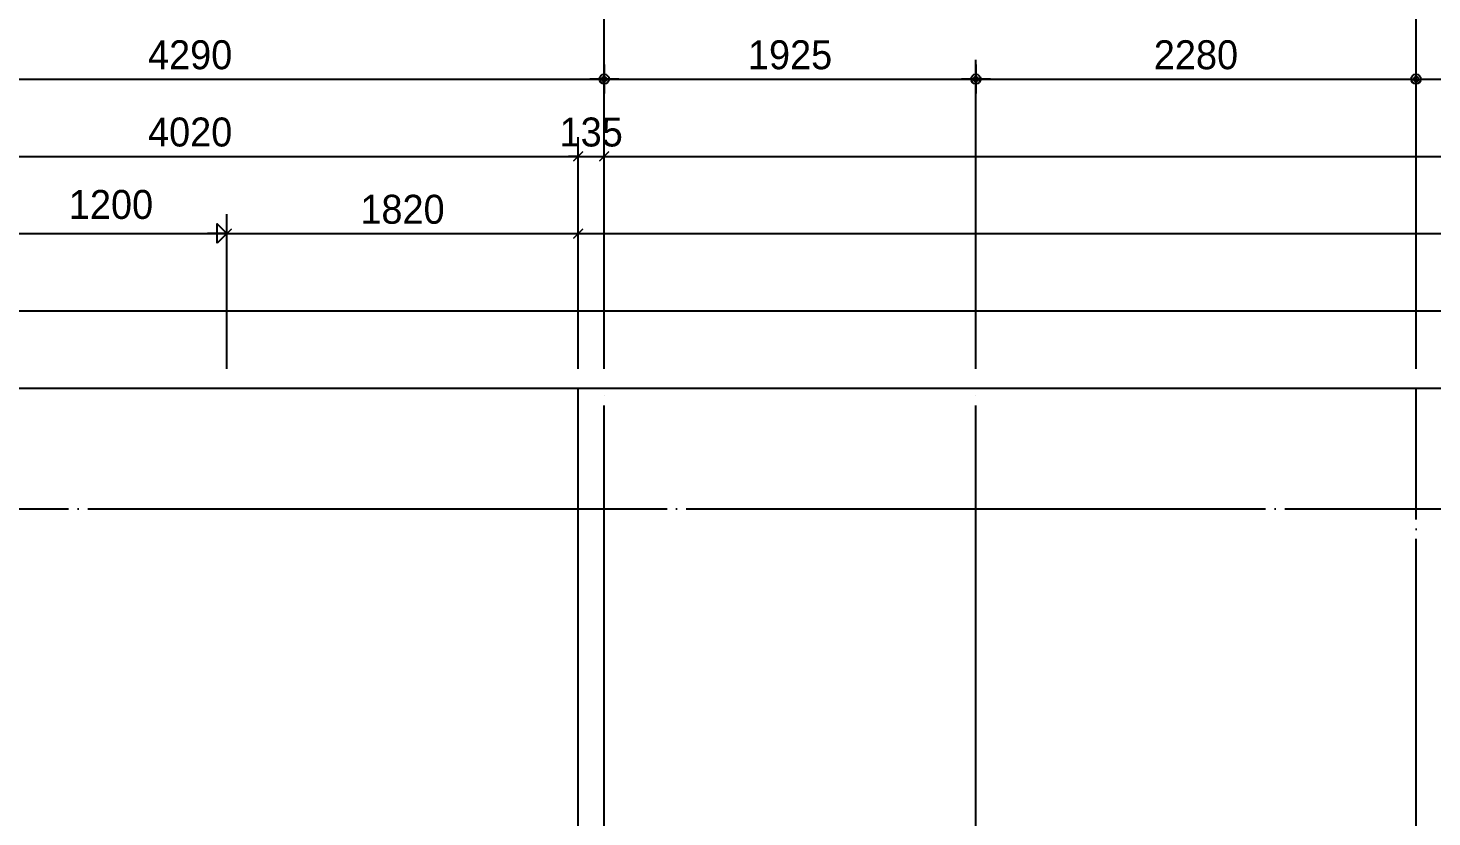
# Model space of a CAD drawing. Header units: millimetres. Extents: x -24416 to 92204, y -190080 to 23760.
# Drawn here: x 77509 to 84781, y -141108 to -137024 of the extents above; entities that cross this region are included whole.
import ezdxf

# ---------------------------------------------------------------- set-up
doc = ezdxf.new("R2010")
doc.units = ezdxf.units.MM
doc.header["$LTSCALE"] = 50
doc.linetypes.add('AUDIT_D_220706163347-0', pattern=[0])
doc.linetypes.add('CEN', pattern=[62, 60, -1, 0, -1])
doc.layers.get('defpoints').update_dxf_attribs({"color": 139})
for name, color, linetype in [('AA-XXXX-DIMS', 7, 'Continuous'), ('ARDM', 7, 'Continuous'), ('CEN_CON', 1, 'CEN'), ('DIM', 7, 'AUDIT_D_220706163347-0')]:
    doc.layers.add(name, color=color, linetype=linetype)
doc.layers.add('AA-XXXX-MC', color=153, linetype='AUDIT_D_220706163347-0', plot=False)
doc.styles.add('HAUD01', font='Dotum.ttf')
doc.styles.add('맑은고딕', font='malgun.ttf', dxfattribs={"width": 0.9})
doc.dimstyles.new('DIM-50', dxfattribs={"dimscale": 50, "dimtxt": 3, "dimasz": 1, "dimexe": 2, "dimexo": 2, "dimgap": 1, "dimtad": 1, "dimdec": 0, "dimzin": 0, "dimdsep": 46, "dimtxsty": '맑은고딕', "dimblk1": 'DIMDOT', "dimblk2": 'DIMDOT', "dimsah": 1, "dimcen": 0.09, "dimdle": 2, "dimclrd": 7, "dimclre": 7, "dimclrt": 3, "dimadec": 0, "dimazin": 0, "dimtfac": 1, "dimtdec": 0, "dimtix": 1, "dimtmove": 2, "dimatfit": 3, "dimldrblk": 'DIMDOT', "dimfxl": 1, "dimtolj": 1, "dimtzin": 0, "dimarcsym": 0})
doc.dimstyles.new('MCDIM-50', dxfattribs={"dimscale": 50, "dimtxt": 3, "dimasz": 1, "dimexe": 2, "dimexo": 2, "dimgap": 1, "dimtad": 1, "dimdec": 0, "dimzin": 0, "dimdsep": 46, "dimtxsty": '맑은고딕', "dimblk1": 'ARCHTICK', "dimblk2": 'ARCHTICK', "dimsah": 1, "dimcen": 0.09, "dimdle": 2, "dimclrd": 7, "dimclre": 7, "dimclrt": 3, "dimadec": 0, "dimazin": 0, "dimtfac": 1, "dimtdec": 0, "dimtix": 1, "dimtmove": 2, "dimatfit": 3, "dimldrblk": 'ARCHTICK', "dimfxl": 1, "dimtolj": 1, "dimtzin": 0, "dimarcsym": 0})
doc.dimstyles.new('외부100-win', dxfattribs={"dimscale": 50, "dimtxt": 3, "dimasz": 1, "dimexe": 2, "dimexo": 2.5, "dimgap": 1.5, "dimtad": 1, "dimdec": 0, "dimzin": 0, "dimdsep": 46, "dimtxsty": '맑은고딕', "dimblk": 'DO2-2', "dimblk1": 'DO2-2', "dimblk2": 'DIMDOT', "dimcen": 0.09, "dimdle": 2, "dimclrd": 7, "dimclre": 7, "dimclrt": 3, "dimadec": 0, "dimazin": 0, "dimtfac": 1, "dimtdec": 0, "dimtix": 1, "dimtmove": 2, "dimatfit": 3, "dimldrblk": 'DO2-2', "dimfxl": 1, "dimtolj": 1, "dimtzin": 0, "dimarcsym": 0})

# ---------------------------------------------------------------- blocks, each defined once
blk = doc.blocks.new('DIMDOT')
at = {"layer": 'AA-XXXX-DIMS'}
for p, q in [((0, -1.5), (0, 1.5)), ((-1.5, 0), (1.5, 0))]:
    blk.add_line(p, q, dxfattribs=at)
for radius in [0.5, 0.25]:
    blk.add_circle((0, 0), radius, dxfattribs=at)
blk = doc.blocks.new('*D328')
at = {"layer": 'defpoints', "color": 0, "transparency": 16777216}
for p in [(30339.9, -161048.2), (26049.9, -162648.2), (30339.9, -162648.2)]:
    blk.add_point(p, dxfattribs=at)
at = {"layer": 'DIM', "color": 7, "lineweight": -2, "transparency": 16777216}
for p, q in [((26049.9, -162548.2), (26049.9, -160948.2)), ((30339.9, -162548.2), (30339.9, -160948.2)), ((26099.9, -161048.2), (30289.9, -161048.2))]:
    blk.add_line(p, q, dxfattribs=at)
at = {"layer": 'DIM', "color": 7, "lineweight": -2, "transparency": 16777216, "xscale": 50, "yscale": 50, "zscale": 50, "rotation": 180}
blk.add_blockref('DIMDOT', (26049.9, -161048.2), dxfattribs=at)
at = {"layer": 'DIM', "color": 7, "lineweight": -2, "transparency": 16777216, "xscale": 50, "yscale": 50, "zscale": 50}
blk.add_blockref('DIMDOT', (30339.9, -161048.2), dxfattribs=at)
at = {"layer": 'DIM', "color": 3, "transparency": 16777216, "insert": (28194.9, -160923.1), "char_height": 150, "attachment_point": 5, "style": 'HAUD01'}
blk.add_mtext('\\A1;4290', dxfattribs=at)
blk = doc.blocks.new('*D329')
at = {"layer": 'defpoints', "color": 0, "transparency": 16777216}
for p in [(32264.9, -161048.2), (30339.9, -162648.2), (32264.9, -162648.2)]:
    blk.add_point(p, dxfattribs=at)
at = {"layer": 'DIM', "color": 7, "lineweight": -2, "transparency": 16777216}
for p, q in [((30339.9, -162548.2), (30339.9, -160948.2)), ((32264.9, -162548.2), (32264.9, -160948.2)), ((30389.9, -161048.2), (32214.9, -161048.2))]:
    blk.add_line(p, q, dxfattribs=at)
at = {"layer": 'DIM', "color": 7, "lineweight": -2, "transparency": 16777216, "xscale": 50, "yscale": 50, "zscale": 50, "rotation": 180}
blk.add_blockref('DIMDOT', (30339.9, -161048.2), dxfattribs=at)
at = {"layer": 'DIM', "color": 7, "lineweight": -2, "transparency": 16777216, "xscale": 50, "yscale": 50, "zscale": 50}
blk.add_blockref('DIMDOT', (32264.9, -161048.2), dxfattribs=at)
at = {"layer": 'DIM', "color": 3, "transparency": 16777216, "insert": (31302.4, -160923.1), "char_height": 150, "attachment_point": 5, "style": 'HAUD01'}
blk.add_mtext('\\A1;1925', dxfattribs=at)
blk = doc.blocks.new('*D330')
at = {"layer": 'defpoints', "color": 0, "transparency": 16777216}
for p in [(34544.9, -161048.2), (32264.9, -162648.2), (34544.9, -162648.2)]:
    blk.add_point(p, dxfattribs=at)
at = {"layer": 'DIM', "color": 7, "lineweight": -2, "transparency": 16777216}
for p, q in [((32264.9, -162548.2), (32264.9, -160948.2)), ((34544.9, -162548.2), (34544.9, -160948.2)), ((32314.9, -161048.2), (34494.9, -161048.2))]:
    blk.add_line(p, q, dxfattribs=at)
at = {"layer": 'DIM', "color": 7, "lineweight": -2, "transparency": 16777216, "xscale": 50, "yscale": 50, "zscale": 50, "rotation": 180}
blk.add_blockref('DIMDOT', (32264.9, -161048.2), dxfattribs=at)
at = {"layer": 'DIM', "color": 7, "lineweight": -2, "transparency": 16777216, "xscale": 50, "yscale": 50, "zscale": 50}
blk.add_blockref('DIMDOT', (34544.9, -161048.2), dxfattribs=at)
at = {"layer": 'DIM', "color": 3, "transparency": 16777216, "insert": (33404.9, -160923.1), "char_height": 150, "attachment_point": 5, "style": 'HAUD01'}
blk.add_mtext('\\A1;2280', dxfattribs=at)
blk = doc.blocks.new('*D331')
at = {"layer": 'defpoints', "color": 0, "transparency": 16777216}
for p in [(34544.9, -160648.2), (30339.9, -162648.2), (34544.9, -162648.2)]:
    blk.add_point(p, dxfattribs=at)
at = {"layer": 'DIM', "color": 7, "lineweight": -2, "transparency": 16777216}
for p, q in [((30339.9, -162548.2), (30339.9, -160548.2)), ((34544.9, -162548.2), (34544.9, -160548.2)), ((30389.9, -160648.2), (34494.9, -160648.2))]:
    blk.add_line(p, q, dxfattribs=at)
at = {"layer": 'DIM', "color": 7, "lineweight": -2, "transparency": 16777216, "xscale": 50, "yscale": 50, "zscale": 50, "rotation": 180}
blk.add_blockref('DIMDOT', (30339.9, -160648.2), dxfattribs=at)
at = {"layer": 'DIM', "color": 7, "lineweight": -2, "transparency": 16777216, "xscale": 50, "yscale": 50, "zscale": 50}
blk.add_blockref('DIMDOT', (34544.9, -160648.2), dxfattribs=at)
at = {"layer": 'DIM', "color": 3, "transparency": 16777216, "insert": (32442.4, -160523.1), "char_height": 150, "attachment_point": 5, "style": 'HAUD01'}
blk.add_mtext('\\A1;4205', dxfattribs=at)
blk = doc.blocks.new('*D332')
at = {"layer": 'defpoints', "color": 0, "transparency": 16777216}
for p in [(30339.9, -160648.2), (5079.9, -162648.2), (30339.9, -162648.2)]:
    blk.add_point(p, dxfattribs=at)
at = {"layer": 'DIM', "color": 7, "lineweight": -2, "transparency": 16777216}
for p, q in [((5079.9, -162548.2), (5079.9, -160548.2)), ((30339.9, -162548.2), (30339.9, -160548.2)), ((5129.9, -160648.2), (30289.9, -160648.2))]:
    blk.add_line(p, q, dxfattribs=at)
at = {"layer": 'DIM', "color": 7, "lineweight": -2, "transparency": 16777216, "xscale": 50, "yscale": 50, "zscale": 50, "rotation": 180}
blk.add_blockref('DIMDOT', (5079.9, -160648.2), dxfattribs=at)
at = {"layer": 'DIM', "color": 7, "lineweight": -2, "transparency": 16777216, "xscale": 50, "yscale": 50, "zscale": 50}
blk.add_blockref('DIMDOT', (30339.9, -160648.2), dxfattribs=at)
at = {"layer": 'DIM', "color": 3, "transparency": 16777216, "insert": (17709.9, -160523.1), "char_height": 150, "attachment_point": 5, "style": 'HAUD01'}
blk.add_mtext('\\A1;25260', dxfattribs=at)
blk = doc.blocks.new('_ArchTick')
at = {"color": 0, "linetype": 'ByBlock', "const_width": 0.15}
blk.add_lwpolyline([(-0.5, -0.5), (0.5, 0.5)], dxfattribs=at)
blk = doc.blocks.new('*D352')
at = {"layer": 'defpoints', "color": 0, "linetype": 'ByBlock', "transparency": 16777216}
for p in [(30204.9, -161448.2), (26184.9, -162648.2), (30204.9, -162648.2)]:
    blk.add_point(p, dxfattribs=at)
at = {"layer": 'DIM', "color": 7, "linetype": 'ByBlock', "lineweight": -2, "transparency": 16777216}
for p, q in [((26184.9, -162548.2), (26184.9, -161348.2)), ((30204.9, -162548.2), (30204.9, -161348.2)), ((26084.9, -161448.2), (30304.9, -161448.2))]:
    blk.add_line(p, q, dxfattribs=at)
at = {"layer": 'DIM', "color": 7, "linetype": 'ByBlock', "lineweight": -2, "transparency": 16777216, "xscale": 50, "yscale": 50, "zscale": 50, "rotation": 180}
blk.add_blockref('_ArchTick', (26184.9, -161448.2), dxfattribs=at)
at = {"layer": 'DIM', "color": 7, "linetype": 'ByBlock', "lineweight": -2, "transparency": 16777216, "xscale": 50, "yscale": 50, "zscale": 50}
blk.add_blockref('_ArchTick', (30204.9, -161448.2), dxfattribs=at)
at = {"layer": 'DIM', "color": 3, "linetype": 'ByBlock', "transparency": 16777216, "insert": (28194.9, -161323.1), "char_height": 150, "attachment_point": 5, "style": 'HAUD01'}
blk.add_mtext('\\A1;4020', dxfattribs=at)
blk = doc.blocks.new('*D353')
at = {"layer": 'defpoints', "color": 0, "linetype": 'ByBlock', "transparency": 16777216}
for p in [(30339.9, -161448.2), (30204.9, -162648.2), (30339.9, -162648.2)]:
    blk.add_point(p, dxfattribs=at)
at = {"layer": 'DIM', "color": 7, "linetype": 'ByBlock', "lineweight": -2, "transparency": 16777216}
for p, q in [((30204.9, -162548.2), (30204.9, -161348.2)), ((30339.9, -162548.2), (30339.9, -161348.2)), ((30204.9, -161448.2), (30154.9, -161448.2)), ((30204.9, -161448.2), (30339.9, -161448.2)), ((30339.9, -161448.2), (30389.9, -161448.2))]:
    blk.add_line(p, q, dxfattribs=at)
at = {"layer": 'DIM', "color": 7, "linetype": 'ByBlock', "lineweight": -2, "transparency": 16777216, "xscale": 50, "yscale": 50, "zscale": 50}
blk.add_blockref('_ArchTick', (30204.9, -161448.2), dxfattribs=at)
at = {"layer": 'DIM', "color": 7, "linetype": 'ByBlock', "lineweight": -2, "transparency": 16777216, "xscale": 50, "yscale": 50, "zscale": 50, "rotation": 180}
blk.add_blockref('_ArchTick', (30339.9, -161448.2), dxfattribs=at)
at = {"layer": 'DIM', "color": 3, "linetype": 'ByBlock', "transparency": 16777216, "insert": (30272.4, -161323.1), "char_height": 150, "attachment_point": 5, "style": 'HAUD01'}
blk.add_mtext('\\A1;135', dxfattribs=at)
blk = doc.blocks.new('DO2-2')
at = {"layer": 'ARDM'}
blk.add_line((0, 0), (-2, 0), dxfattribs=at)
blk.add_lwpolyline([(-1, -1), (-1, 1), (0, 0)], close=True, dxfattribs=at)
blk = doc.blocks.new('*D364')
at = {"layer": 'defpoints', "color": 0, "linetype": 'ByBlock', "transparency": 16777216}
for p in [(28384.9, -161848.2), (27184.9, -162648.2), (28384.9, -162648.2)]:
    blk.add_point(p, dxfattribs=at)
at = {"layer": 'DIM', "color": 7, "linetype": 'ByBlock', "lineweight": -2, "transparency": 16777216}
for p, q in [((27184.9, -162523.2), (27184.9, -161748.2)), ((28384.9, -162523.2), (28384.9, -161748.2)), ((27234.9, -161848.2), (28334.9, -161848.2))]:
    blk.add_line(p, q, dxfattribs=at)
at = {"layer": 'DIM', "color": 7, "linetype": 'ByBlock', "lineweight": -2, "transparency": 16777216, "xscale": 50, "yscale": 50, "zscale": 50, "rotation": 180}
blk.add_blockref('DO2-2', (27184.9, -161848.2), dxfattribs=at)
at = {"layer": 'DIM', "color": 7, "linetype": 'ByBlock', "lineweight": -2, "transparency": 16777216, "xscale": 50, "yscale": 50, "zscale": 50}
blk.add_blockref('DO2-2', (28384.9, -161848.2), dxfattribs=at)
at = {"layer": 'DIM', "color": 3, "linetype": 'ByBlock', "transparency": 16777216, "insert": (27784.9, -161698.1), "char_height": 150, "attachment_point": 5, "style": 'HAUD01'}
blk.add_mtext('\\A1;1200', dxfattribs=at)
blk = doc.blocks.new('*D365')
at = {"layer": 'defpoints', "color": 0, "linetype": 'ByBlock', "transparency": 16777216}
for p in [(30204.9, -161848.2), (28384.9, -162648.2), (30204.9, -162648.2)]:
    blk.add_point(p, dxfattribs=at)
at = {"layer": 'DIM', "color": 7, "linetype": 'ByBlock', "lineweight": -2, "transparency": 16777216}
for p, q in [((28384.9, -162548.2), (28384.9, -161748.2)), ((30204.9, -162548.2), (30204.9, -161748.2)), ((28284.9, -161848.2), (30304.9, -161848.2))]:
    blk.add_line(p, q, dxfattribs=at)
at = {"layer": 'DIM', "color": 7, "linetype": 'ByBlock', "lineweight": -2, "transparency": 16777216, "xscale": 50, "yscale": 50, "zscale": 50, "rotation": 180}
blk.add_blockref('_ArchTick', (28384.9, -161848.2), dxfattribs=at)
at = {"layer": 'DIM', "color": 7, "linetype": 'ByBlock', "lineweight": -2, "transparency": 16777216, "xscale": 50, "yscale": 50, "zscale": 50}
blk.add_blockref('_ArchTick', (30204.9, -161848.2), dxfattribs=at)
at = {"layer": 'DIM', "color": 3, "linetype": 'ByBlock', "transparency": 16777216, "insert": (29294.9, -161723.1), "char_height": 150, "attachment_point": 5, "style": 'HAUD01'}
blk.add_mtext('\\A1;1820', dxfattribs=at)
blk = doc.blocks.new('DIM-1108')
at = {"layer": 'DIM'}
for base, p1, p2, picture, middle in [((30339.9, -160648.2), (5079.9, -162648.2), (30339.9, -162648.2), '*D332', (17709.9, -160523.1)), ((34544.9, -160648.2), (30339.9, -162648.2), (34544.9, -162648.2), '*D331', (32442.4, -160523.1)), ((30339.9, -161048.2), (26049.9, -162648.2), (30339.9, -162648.2), '*D328', (28194.9, -160923.1)), ((32264.9, -161048.2), (30339.9, -162648.2), (32264.9, -162648.2), '*D329', (31302.4, -160923.1)), ((34544.9, -161048.2), (32264.9, -162648.2), (34544.9, -162648.2), '*D330', (33404.9, -160923.1))]:
    dim = blk.add_linear_dim(base=base, p1=p1, p2=p2, dimstyle='DIM-50', override={"dimscale": 50, "dimtxsty": 'HAUD01'}, dxfattribs=at)
    dim.commit()
    dim.dimension.update_dxf_attribs({"geometry": picture, "text_midpoint": middle})
at = {"layer": 'DIM', "linetype": 'ByBlock'}
for base, p1, p2, dimstyle, picture, middle in [((30204.9, -161448.2), (26184.9, -162648.2), (30204.9, -162648.2), 'MCDIM-50', '*D352', (28194.9, -161323.1)), ((30339.9, -161448.2), (30204.9, -162648.2), (30339.9, -162648.2), 'MCDIM-50', '*D353', (30272.4, -161323.1)), ((28384.9, -161848.2), (27184.9, -162648.2), (28384.9, -162648.2), '외부100-win', '*D364', (27784.9, -161698.1)), ((30204.9, -161848.2), (28384.9, -162648.2), (30204.9, -162648.2), 'MCDIM-50', '*D365', (29294.9, -161723.1))]:
    dim = blk.add_linear_dim(base=base, p1=p1, p2=p2, dimstyle=dimstyle, override={"dimtxsty": 'HAUD01'}, dxfattribs=at)
    dim.commit()
    dim.dimension.update_dxf_attribs({"geometry": picture, "text_midpoint": middle})

msp = doc.modelspace()

# ---------------------------------------------------------------- linework, layer by layer
at = {"layer": 'AA-XXXX-MC'}
msp.add_line((80358.8, -141978.2), (80358.8, -138888.2), dxfattribs=at)
at = {"layer": 'CEN_CON'}
for p, q in [((80493.8, -141978.2), (80493.8, -138888.2)), ((82418.8, -141978.2), (82418.8, -138888.2)), ((84698.8, -142668.2), (84698.8, -138888.2)), ((74718.8, -139513.2), (85098.8, -139513.2))]:
    msp.add_line(p, q, dxfattribs=at)
at = {"layer": 'defpoints'}
for points in [[(51982.7, -137288.2), (86698.8, -137288.2), (86698.8, -154213.2), (51982.7, -154213.2)], [(52382.7, -137688.2), (86298.8, -137688.2), (86298.8, -153813.2), (52382.7, -153813.2)], [(52782.7, -138088.2), (85898.8, -138088.2), (85898.8, -153413.2), (52782.7, -153413.2)], [(53182.7, -138488.2), (85498.8, -138488.2), (85498.8, -153013.2), (53182.7, -153013.2)], [(53582.7, -138888.2), (85098.8, -138888.2), (85098.8, -152613.2), (53582.7, -152613.2)]]:
    msp.add_lwpolyline(points, close=True, dxfattribs=at)

# ---------------------------------------------------------------- block references
msp.add_blockref('DIM-1108', (50153.9, 23760))

doc.saveas('drawing.dxf')
